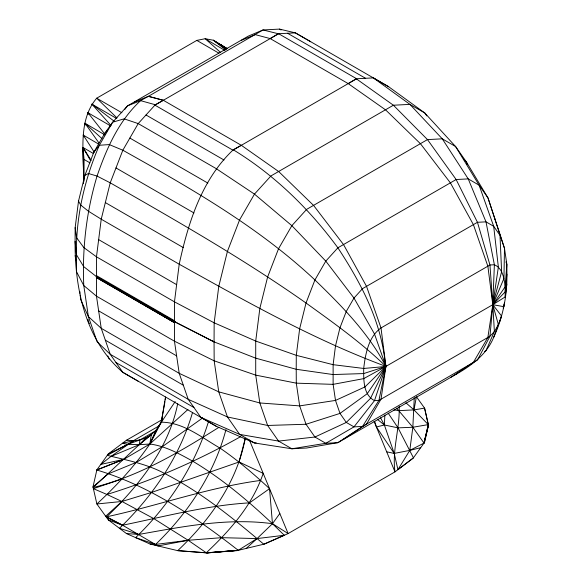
<?xml version="1.0" encoding="UTF-8"?>
<svg xmlns="http://www.w3.org/2000/svg" width="582" height="582" viewBox="0 0 582 582"><rect width="100%" height="100%" fill="white"/><g stroke="black" fill="none" stroke-linecap="round" stroke-linejoin="round"><path stroke-width="0.87" d="M96.372 275.577L174.353 320.624L174.353 322.544L96.372 277.541L96.372 275.592M75.085 241.617L75.158 227.671L78.526 201.059L84.885 175.349L93.797 152.288L104.673 133.46L112.653 122.205L127.451 105.888L248.274 36.135L263.028 29.958L279.527 29.1L295.358 32.861L388.711 86.769L424.758 112.952L455.582 146.519L466.509 162.145L488.007 197.938L504.485 248.303L506.864 264.373L506.915 274.377C507.206 296.034 502.761 317.656 493.682 337.342C485.81 356.613 467.877 367.868 450.446 377.543L337.88 442.669L306.656 448.016L291.858 448.78L254.472 442.967L216.191 426.242L122.831 372.335C85.59 340.477 74.714 288.636 75.085 241.625L76.417 254.69L76.511 271.67L83.779 285.544L88.377 316.586L97.063 341.685L110.224 354.293L122.831 372.335L138.203 381.217M503.197 308.053L504.485 302.858L503.947 306.685L492.801 304.692L385.924 366.398L367.249 393.679L339.997 413.409L306.016 424.256L267.625 425.464L227.438 416.959L188.204 399.317L110.224 354.285L101.232 328.313L96.474 296.173L96.474 256.829L101.232 219.196L110.224 182.835L122.831 150.229L138.203 123.588L155.292 104.745L163.346 100.286L241.334 145.311L278.749 171.603L313.633 205.482L343.576 244.644L366.558 286.409L380.999 327.942L385.931 366.391L380.999 399.165L366.558 424.016L343.576 439.25M78.526 201.059L80.636 205.002L88.377 211.186L101.232 219.188L179.212 264.221L174.462 301.847L174.455 341.19L179.212 373.331L188.204 399.31L200.819 417.359L239.624 434.39L278.545 441.091L291.858 448.78L325.796 443.295L337.88 442.669L362.528 426.431L378.918 400.416L385.931 366.398C313.691 339.743 246.346 301.549 179.212 264.213C188.182 222.833 201.656 179.663 233.273 149.77C274.522 174.92 309.362 208.967 337.88 247.801C360.622 282.372 380.592 320.071 385.066 361.829L385.888 366.413L363.663 373.564L333.064 374.553L296.216 369.286L255.622 358.141L214.06 341.874L214.161 322.814L218.759 286.46L227.438 251.337L239.624 219.843L254.472 194.119L270.972 175.917L393.403 105.226L409.91 104.374L424.758 112.952L426.788 115.862M241.297 40.325L255.243 34.629L270.215 38.587L348.203 83.604L356.257 78.766L373.338 77.886L409.91 104.374L442.269 138.829L455.582 146.519L479.095 185.178L488.007 197.938L504.485 248.303L503.947 278.451L492.808 304.677L505.176 296.944L505.176 286.773L506.864 264.373L505.947 261.842M380.563 417.847L384.375 424.991L394.203 453.414L397.935 469.652L409.793 450.388L412.842 427.261L414.282 397.681M227.198 48.648L213.354 40.231L205.177 38.725L196.803 40.405L96.692 98.205C76.729 121.711 84.703 155.787 83.444 183.781M384.869 415.031L384.375 424.991L376.409 426.977L374.612 421.317M506.915 274.173L505.205 291.844L492.816 304.677L505.176 286.773C504.158 278.749 502.833 268.309 494.38 264.759L489.957 264.985L380.999 327.942C368.428 336.876 365.431 354.06 363.692 368.457C363.641 379.609 363.103 394.807 374.495 400.649L378.918 400.416L487.869 337.465C495.449 333.006 498.658 323.927 501.619 316.099L492.801 304.699L487.869 266.243L473.428 224.71L450.446 182.944L420.502 143.783L385.626 109.903L348.203 83.604M505.176 296.944L506.864 284.045M161.832 419.826L126.469 440.239L108.303 453.909L96.881 469.827L92.989 486.908L96.881 503.983L108.303 519.901L126.469 533.57L150.141 544.061L177.714 550.652L207.294 552.9L236.881 550.652L264.446 544.061L288.119 533.57L394.989 471.871C391.882 449.813 400.03 428.396 399.157 406.338M156.478 430.382L139.978 439.905L139.236 444.692L93.12 487.49C138.778 476.571 179.467 452.105 218.825 427.384M206.283 552.82L206.304 552.769C230.145 530.34 252.595 504.9 263.202 473.362L239.057 461.977L151.676 492.401L121.936 501.466L96.881 503.983C116.495 485.839 134.733 466.109 149.843 444.015L151.298 434.681L155.911 430.316L175.204 401.558M165.499 396.939L161.279 422.183L149.843 444.015L123.711 459.38L96.838 470.023C149.414 485.744 195.421 516.852 238.242 550.325L257.048 538.576L272.463 523.705L279.818 513.499M164.946 401.718L161.279 422.183L158.442 426.701L149.843 444.015L139.236 444.692L128.018 444.313L122.373 443.324L133.445 440.698C139.891 440.399 146.14 438.406 151.458 434.718M165.266 399.936L165.586 398.161M386.688 451.799L394.203 453.414L409.793 450.388L424.009 443.077L428.352 424.678L413.998 409.895L416.392 396.713L424.576 408.12L428.468 425.202L424.576 442.284L413.155 458.201L394.989 471.871L374.073 421.339M104.324 135.046L104.673 133.46L107.088 130.79M396.64 408.171L412.842 427.261L424.009 443.077L428.308 424.598L424.576 408.12L413.998 409.895L399.157 410.63L393.919 409.903M162.713 416.101L161.279 422.183C183.468 422.314 201.728 437.649 220.163 448.184C237.74 460.26 253.978 474.126 269.539 488.676L272.463 523.705L284.285 535.273L263.77 544.221C232.815 518.053 201.066 492.197 164.844 473.595C146.897 463.898 126.825 460.231 107.27 455.342L134.486 440.567M499.989 321.038L501.058 316.71M424.009 443.077L428.468 425.202M177.706 403.799C168.642 448.642 138.865 485.65 106.768 516.772L106.353 517.187L122.606 525.219L157.948 545.923L188.161 540.285L221.597 537.673L257.048 538.576L284.285 535.273M207.294 552.9L238.242 550.325L206.384 552.827L177.714 550.652C209.738 520.308 236.889 482.616 245.197 438.508M239.057 461.977L245.269 438.573M162.065 419.637L161.279 422.183L162.109 419.949M225.969 429.596C214.271 473.777 188.219 512.873 155.605 544.439L154.848 545.181M192.482 412.638C179.562 457.154 152.63 496.373 119.448 528.289L138.872 534.429C182.901 526.623 227.62 517.609 272.463 523.705L288.119 533.57L249.409 440.036M93.797 152.288L99.34 145.274L112.653 122.205L124.09 118.844L138.203 123.588L216.191 168.62L254.472 194.119L291.858 225.671L325.796 261.122L353.987 298.064L374.495 333.973L385.924 366.398L374.495 400.649L353.987 426.875L325.796 443.295L314.927 437.017L306.016 424.256L299.657 405.887L296.289 383.16L296.216 369.294L296.289 355.333L299.657 328.721L306.016 303.011L314.927 279.957L325.796 261.122L337.88 247.801L456.143 179.525L468.226 178.892L479.095 185.178L493.682 226.289L498.359 267.058L492.801 304.692L487.869 337.465L473.428 362.31L450.446 377.543M208.531 421.47C194.89 465.775 168.904 505.562 135.613 537.623L155.605 544.439L188.161 540.285L206.384 552.827L238.242 550.325M493.682 337.342L498.359 324.538L492.801 304.699L489.957 264.985L477.451 222.288L456.143 179.525L427.479 139.593L393.403 105.226L356.257 78.766M272.463 523.705C247.794 500.535 221.8 478.513 192.649 461.148C179.183 453.698 165.346 446.023 149.843 444.015L155.911 430.316M159.715 424.882L161.927 420.066M96.372 277.527L174.353 322.552L96.372 276.566L83.677 266.6L76.417 254.683C75.864 217.108 84.412 179.663 99.34 145.274L109.241 144.569L122.831 150.221C190.285 188.037 258.197 226.689 314.927 279.957C341.772 305.921 368.413 333.02 385.924 366.398L370.516 398.35L346.297 422.437L314.927 437.017L278.545 441.091L267.625 425.464L259.834 402.962L255.716 375.128L255.716 341.052L259.834 308.46L267.625 276.974L278.545 248.732L291.858 225.671L306.656 209.353L427.479 139.593L442.269 138.829L468.226 178.892L485.999 221.851L494.38 264.759L492.794 304.692L489.957 336.309L477.451 360.083L362.528 426.431L353.987 426.875L346.297 422.437L339.997 413.409L335.501 400.423L333.122 384.353L333.122 364.681L335.501 345.868L339.997 327.688L346.297 311.385L353.987 298.064L362.528 288.643L477.451 222.288L485.999 221.851L493.682 226.289L499.989 235.31L501.619 271.729L492.801 304.692L494.38 331.434L485.999 350.662L484.45 351.564M124.774 109.452L126.912 106.601M456.143 374.393L457.35 373.055M84.885 175.349L88.42 173.509L97.063 176.062L110.224 182.828C176.695 220.862 243.334 258.874 306.016 303.011C333.602 322.879 361.444 342.674 385.917 366.398L364.921 386.95L335.501 400.423L299.657 405.887L259.834 402.962L218.759 391.861L179.212 373.338L101.232 328.306L88.377 316.586L80.636 299.504L80.192 295.067M149.843 444.015L187.95 409.466M246.251 548.411L257.048 538.576M188.161 540.285L153.728 518.562L121.936 501.466L105.677 516.241L122.606 525.219C164.691 516.612 206.465 505.38 249.525 502.848L269.539 488.676M92.989 486.908L108.114 473.937L136.399 462.334L162.349 446.641L202.492 418.065M150.44 435.198L139.236 444.692L111.009 456.412L100.766 464.414L123.711 459.38L96.881 469.827M397.935 469.652L413.438 457.808L398.037 427.857L388.158 413.111M111.009 456.412L133.445 440.698L159.373 425.726M270.223 38.579L278.269 33.741L295.358 32.861L310.73 41.744M127.451 105.888L140.597 100.642L148.374 96.328L263.028 29.958L278.269 33.741M240.351 436.798C198.084 460.537 153.313 480.259 106.928 494.467L93.389 488.662L121.994 478.979M233.273 149.77L241.326 145.311M385.902 366.405L363.692 378.635L333.122 384.353L296.289 383.16L255.716 375.128L214.161 360.818L174.462 341.197L96.474 296.165L83.779 285.544C82.106 248.572 86.427 211.55 97.063 176.062C106.571 148.439 118.743 120.801 140.597 100.642L155.292 104.745M108.303 453.909L128.018 444.313L139.978 439.905M134.427 102.025L148.374 96.328L163.346 100.286L148.374 96.328M385.568 366.514L363.692 368.457L333.122 364.681L296.289 355.333L255.716 341.052L214.161 322.814L174.462 301.847L96.474 256.822L83.779 247.539L76.511 237.594L75.158 227.671M409.793 450.388L420.691 447.696M106.768 516.772C158.304 505.671 208.218 487.432 260.62 480.426M428.308 424.598L412.842 427.261L398.037 427.857L384.375 424.991L377.572 419.498M256.211 442.88L254.472 442.967L239.624 434.39L227.438 416.959L218.759 391.861L214.161 360.818L214.06 341.881L211.732 340.528M126.469 440.239L133.445 440.698M126.469 533.57L138.872 534.429M150.141 544.061L155.605 544.439M108.303 519.901L122.606 525.219M175.99 322.283L96.372 276.552M106.928 494.467L121.936 501.466M214.06 341.874L174.353 321.584L214.06 341.881M287.552 33.261L365.54 78.286M196.803 40.405L218.847 53.137M146.009 114.989L223.997 160.014M121.893 112.755L96.692 98.205L117.033 117.971M129.851 138.058L207.839 183.083M115.985 167.936L193.966 212.961M93.084 153.35L82.95 147.442L84.048 159.446L89.883 162.815M105.335 202.58L183.323 247.612M98.649 239.631L176.63 284.663M98.649 310.853L176.63 355.878M105.335 340.179L183.323 385.204M115.985 362.535L193.966 407.553M373.338 77.886L388.711 86.769M279.527 29.1L281.091 30.002M200.819 417.359L216.191 426.242M111.053 125.53L91.883 104.134L116.618 118.481M88.217 114.407L87.875 112.675L110.725 125.981M104.411 134.602L84.928 123.231L85.321 124.97M83.721 136.843L83.248 135.089L98.314 143.892M225.03 50.525L205.177 38.725L220.578 52.453M226.74 48.415L220.76 44.807L224.441 47.368M225.481 49.63L213.354 40.231L226.82 48.546M213.354 40.231L226.514 49.405M91.883 104.134L114.509 121.493M405.894 402.795L413.998 409.895M101.981 138.618L84.928 123.231L99.013 143.019M463.425 158.842L466.509 162.145L467.368 164.648M87.875 112.675L104.869 134.129M89.461 323.49L88.42 321.999L88.057 319.373M376.409 426.977L394.203 453.414M83.248 135.089L94.277 152.193M91.17 160.392L82.95 147.442L83.51 173.742M90.559 160.617L82.95 147.442L83.539 149.079M107.779 355.929L109.241 359.116M494.365 216.308L494.758 218.927M75.158 255.491L75.936 260.736M79.843 291.517L80.018 293.292M84.048 159.446L84.048 181.191M145.958 437.89L139.236 444.692L151.298 434.681L145.958 437.89M278.632 33.727L154.928 105.146L232.916 150.171L356.613 78.752L278.632 33.727"/></g></svg>
